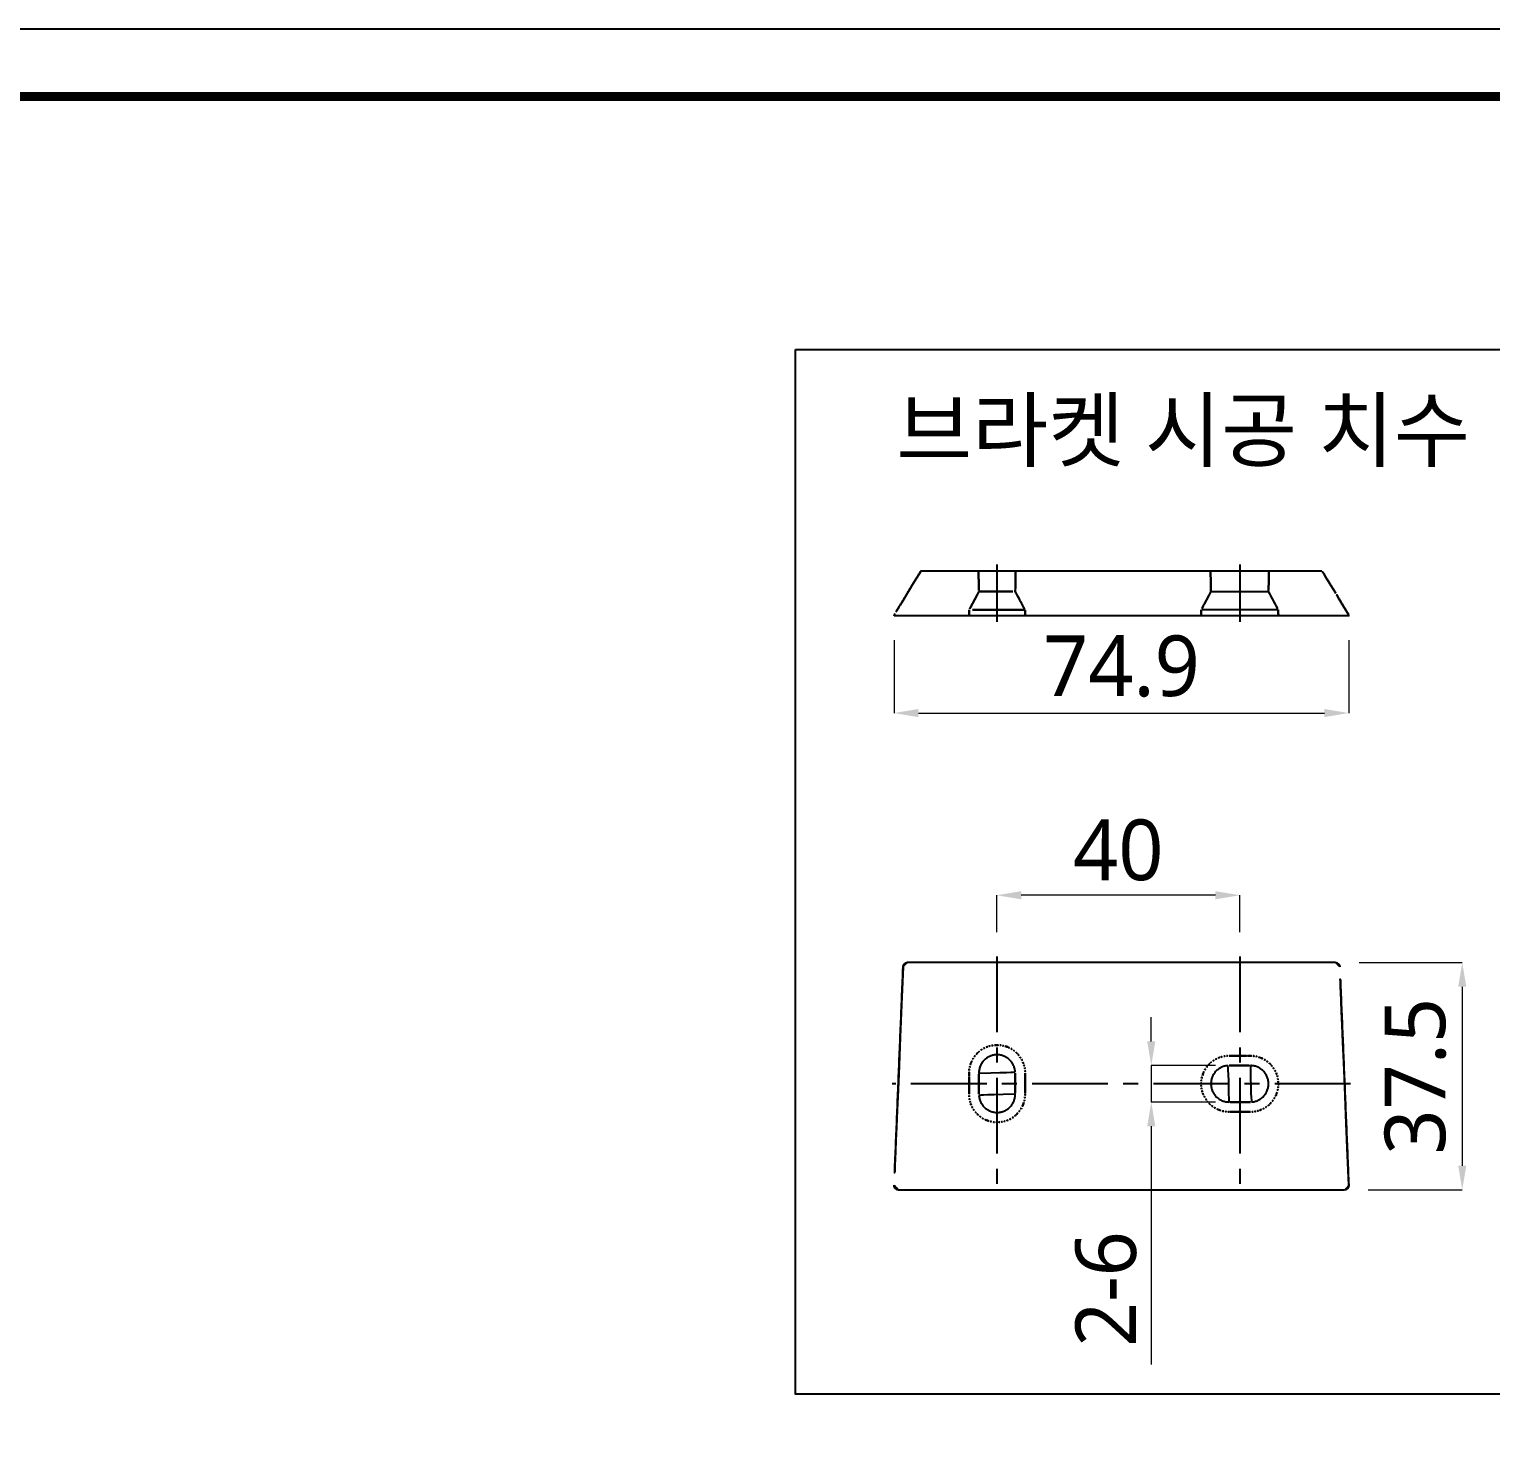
# Model space of a CAD drawing. Extents: x 16296675745 to 16296677481, y -37409619395 to -37409618123.
# Drawn here: x 16296676079.2 to 16296676320.2, y -37409618944 to -37409618710.2 of the extents above; entities that cross this region are included whole.
import ezdxf

# ---------------------------------------------------------------- set-up
doc = ezdxf.new("R2010")
doc.units = 0
doc.header["$LTSCALE"] = 10
doc.header["$MEASUREMENT"] = 0
doc.header["$PDMODE"] = 3
doc.header["$PDSIZE"] = -10
doc.linetypes.add('CENTER', pattern=[2, 1.25, -0.25, 0.25, -0.25])
doc.linetypes.add('HIDDEN2', pattern=[4.7625, 3.175, -1.5875])
doc.layers.get('0').update_dxf_attribs({"linetype": 'CONTINUOUS'})
doc.layers.get('DEFPOINTS').update_dxf_attribs({"linetype": 'CONTINUOUS'})
doc.layers.add('1', color=7, linetype='CONTINUOUS')
doc.layers.add('BODY', color=7, linetype='CONTINUOUS')
doc.styles.add('Daelim Dimension', font='')
doc.styles.get('Daelim Dimension').set_extended_font_data('NanumGothic')
doc.dimstyles.new('DEFAULT', dxfattribs={"dimscale": 2, "dimtxt": 2, "dimasz": 2, "dimexe": 0, "dimexo": 2, "dimgap": 1, "dimtad": 1, "dimdec": 1, "dimzin": 9, "dimdsep": 46, "dimtxsty": 'Daelim Dimension', "dimcen": 0.5, "dimclrd": 252, "dimclre": 252, "dimclrt": 3, "dimadec": 1, "dimazin": 0, "dimtfac": 1, "dimtdec": 1, "dimtix": 1, "dimtmove": 0, "dimatfit": 3, "dimfxl": 1, "dimtolj": 1, "dimtzin": 1, "dimlwd": 9, "dimlwe": 9, "dimarcsym": 0})

# ---------------------------------------------------------------- blocks, each defined once
blk = doc.blocks.new('*D28')
at = {"color": 5, "lineweight": 9, "ltscale": 0.5, "transparency": 16777216}
for p, q in [((16296676238.760771, -37409618858.984703), (16296676238.760771, -37409618852.907829)), ((16296676274.786449, -37409618852.907829), (16296676242.760771, -37409618852.907829)), ((16296676278.786449, -37409618858.984703), (16296676278.786449, -37409618852.907829))]:
    blk.add_line(p, q, dxfattribs=at)
at = {"color": 5, "ltscale": 0.5, "transparency": 16777216}
for points in [[(16296676242.760771, -37409618852.241173), (16296676242.760771, -37409618853.574493), (16296676238.760771, -37409618852.907829)], [(16296676274.786449, -37409618852.241173), (16296676274.786449, -37409618853.574493), (16296676278.786449, -37409618852.907829)]]:
    blk.add_solid(points, dxfattribs=at)
at = {"layer": 'DEFPOINTS', "color": 0, "ltscale": 0.5, "transparency": 16777216}
for p in [(16296676238.760771, -37409618852.907829), (16296676238.760771, -37409618862.984703), (16296676278.786449, -37409618862.984703)]:
    blk.add_point(p, dxfattribs=at)
at = {"color": 7, "ltscale": 0.5, "transparency": 16777216, "insert": (16296676258.773609, -37409618845.500107), "char_height": 10, "attachment_point": 5, "style": 'Daelim Dimension'}
blk.add_mtext('\\A1;40', dxfattribs=at)
blk = doc.blocks.new('*D29')
at = {"color": 5, "lineweight": 9, "ltscale": 0.5, "transparency": 16777216}
for p, q in [((16296676221.817801, -37409618810.871017), (16296676221.817801, -37409618822.879333)), ((16296676296.753519, -37409618810.867538), (16296676296.753519, -37409618822.879333)), ((16296676225.817801, -37409618822.879333), (16296676292.753519, -37409618822.879333))]:
    blk.add_line(p, q, dxfattribs=at)
at = {"color": 5, "ltscale": 0.5, "transparency": 16777216}
for points in [[(16296676225.817801, -37409618822.212669), (16296676225.817801, -37409618823.545998), (16296676221.817801, -37409618822.879333)], [(16296676292.753519, -37409618822.212669), (16296676292.753519, -37409618823.545998), (16296676296.753519, -37409618822.879333)]]:
    blk.add_solid(points, dxfattribs=at)
at = {"layer": 'DEFPOINTS', "color": 0, "ltscale": 0.5, "transparency": 16777216}
for p in [(16296676221.817801, -37409618806.871017), (16296676296.753519, -37409618806.867538), (16296676296.753519, -37409618822.879333)]:
    blk.add_point(p, dxfattribs=at)
at = {"color": 7, "ltscale": 0.5, "transparency": 16777216, "insert": (16296676259.28566, -37409618815.178329), "char_height": 10, "attachment_point": 5, "style": 'Daelim Dimension'}
blk.add_mtext('\\A1;74.9', dxfattribs=at)
blk = doc.blocks.new('*D30')
at = {"color": 5, "lineweight": 9, "ltscale": 0.5, "transparency": 16777216}
for p, q in [((16296676298.49781, -37409618863.9847), (16296676315.46453, -37409618863.9847)), ((16296676315.46453, -37409618867.9847), (16296676315.46453, -37409618897.4847)), ((16296676299.97463, -37409618901.4847), (16296676315.46453, -37409618901.4847))]:
    blk.add_line(p, q, dxfattribs=at)
at = {"color": 5, "ltscale": 0.5, "transparency": 16777216}
for points in [[(16296676314.79787, -37409618867.9847), (16296676316.1312, -37409618867.9847), (16296676315.46453, -37409618863.9847)], [(16296676314.79787, -37409618897.4847), (16296676316.1312, -37409618897.4847), (16296676315.46453, -37409618901.4847)]]:
    blk.add_solid(points, dxfattribs=at)
at = {"layer": 'DEFPOINTS', "color": 0, "ltscale": 0.5, "transparency": 16777216}
for p in [(16296676294.49781, -37409618863.9847), (16296676295.97463, -37409618901.4847), (16296676315.46453, -37409618901.4847)]:
    blk.add_point(p, dxfattribs=at)
at = {"color": 7, "ltscale": 0.5, "transparency": 16777216, "insert": (16296676307.76354, -37409618882.7347), "char_height": 10, "attachment_point": 5, "rotation": 90, "style": 'Daelim Dimension'}
blk.add_mtext('\\A1;37.5', dxfattribs=at)
blk = doc.blocks.new('*D31')
at = {"color": 5, "lineweight": 9, "ltscale": 0.5, "transparency": 16777216}
for p, q in [((16296676264.20171, -37409618876.98354), (16296676264.20171, -37409618872.98354)), ((16296676274.78645, -37409618880.98354), (16296676264.20171, -37409618880.98354)), ((16296676264.20171, -37409618880.98354), (16296676264.20171, -37409618886.98354)), ((16296676274.78645, -37409618886.98354), (16296676264.20171, -37409618886.98354)), ((16296676264.20171, -37409618890.98354), (16296676264.20171, -37409618930.23454))]:
    blk.add_line(p, q, dxfattribs=at)
at = {"color": 5, "ltscale": 0.5, "transparency": 16777216}
for points in [[(16296676263.53504, -37409618876.98354), (16296676264.86837, -37409618876.98354), (16296676264.20171, -37409618880.98354)], [(16296676263.53504, -37409618890.98354), (16296676264.86837, -37409618890.98354), (16296676264.20171, -37409618886.98354)]]:
    blk.add_solid(points, dxfattribs=at)
at = {"layer": 'DEFPOINTS', "color": 0, "ltscale": 0.5, "transparency": 16777216}
for p in [(16296676278.78645, -37409618880.98354), (16296676264.20171, -37409618886.98354), (16296676278.78645, -37409618886.98354)]:
    blk.add_point(p, dxfattribs=at)
at = {"color": 7, "ltscale": 0.5, "transparency": 16777216, "insert": (16296676256.75822, -37409618917.80535), "char_height": 10, "attachment_point": 5, "rotation": 90, "style": 'Daelim Dimension'}
blk.add_mtext('\\A1;2-6', dxfattribs=at)

msp = doc.modelspace()

# ---------------------------------------------------------------- linework, layer by layer
at = {"color": 1, "linetype": 'CENTER'}
for p, q in [((16296676238.760771, -37409618798.421013), (16296676238.760771, -37409618807.870232)), ((16296676278.786449, -37409618798.421013), (16296676278.786449, -37409618807.86837)), ((16296676238.760771, -37409618862.984703), (16296676238.760771, -37409618902.484703)), ((16296676278.786449, -37409618862.984703), (16296676278.786449, -37409618902.484703)), ((16296676297.069349, -37409618883.983543), (16296676221.503559, -37409618883.983543))]:
    msp.add_line(p, q, dxfattribs=at)
at = {"ltscale": 0.5}
msp.add_lwpolyline([(16296675826.83497, -37409619187.177101), (16296676477.83497, -37409619187.177101), (16296676477.83497, -37409618710.177101), (16296675826.83497, -37409618710.177101)], close=True, dxfattribs=at)
at = {"color": 5, "linetype": 'ByBlock', "lineweight": 200, "const_width": 1.5}
msp.add_lwpolyline([(16296675837.303169, -37409619166.75238), (16296676467.303169, -37409619166.75238), (16296676467.303169, -37409618721.25238), (16296675837.303169, -37409618721.25238)], close=True, dxfattribs=at)
at = {"layer": '1'}
msp.add_lwpolyline([(16296676205.56307, -37409618762.96463), (16296676360.586189, -37409618762.96463), (16296676360.586189, -37409618935.12352), (16296676205.56307, -37409618935.12352)], close=True, dxfattribs=at)
at = {"layer": 'BODY', "linetype": 'HIDDEN2'}
for points in [[(16296676274.085871, -37409618802.871017), (16296676274.03577, -37409618802.871017), (16296676283.476179, -37409618802.871017)], [(16296676285.058969, -37409618805.871017), (16296676285.135771, -37409618805.871017), (16296676272.513229, -37409618805.871017)]]:
    msp.add_lwpolyline(points, dxfattribs=at)
at = {"layer": 'BODY'}
for points, degree in [([(16296676226.25226, -37409618799.421013), (16296676224.08918, -37409618802.983032), (16296676221.92609, -37409618806.545052)], 2), ([(16296676226.25226, -37409618799.421013), (16296676259.28582, -37409618799.421013), (16296676292.319389, -37409618799.421013)], 2), ([(16296676294.602859, -37409618803.121017), (16296676293.461121, -37409618801.271011), (16296676292.319389, -37409618799.421013)], 2), ([(16296676296.64555, -37409618806.545052), (16296676295.64937, -37409618804.875221), (16296676294.653191, -37409618803.205391)], 2), ([(16296676296.753519, -37409618806.867538), (16296676259.28566, -37409618806.869278), (16296676221.817801, -37409618806.871017)], 2), ([(16296676223.9533, -37409618863.991913), (16296676223.993679, -37409618863.987099), (16296676224.03442, -37409618863.984703), (16296676224.07509, -37409618863.984703)], 3), ([(16296676294.49781, -37409618863.984703), (16296676259.286449, -37409618863.984703), (16296676224.07509, -37409618863.984703)], 2), ([(16296676294.49781, -37409618863.984703), (16296676294.538481, -37409618863.984703), (16296676294.57922, -37409618863.987099), (16296676294.6196, -37409618863.991913)], 3), ([(16296676223.29533, -37409618864.703018), (16296676222.556881, -37409618882.704079), (16296676221.81843, -37409618900.705139)], 2), ([(16296676296.754471, -37409618900.705139), (16296676296.01602, -37409618882.704079), (16296676295.277571, -37409618864.703018)], 2), ([(16296676235.70672, -37409618878.766411), (16296676235.833429, -37409618878.65329), (16296676235.96623, -37409618878.54744), (16296676236.103729, -37409618878.449417)], 3), ([(16296676236.103729, -37409618878.449417), (16296676236.24114, -37409618878.351479), (16296676236.383249, -37409618878.261337), (16296676236.528669, -37409618878.179573)], 3), ([(16296676236.528669, -37409618878.179573), (16296676236.67407, -37409618878.097816), (16296676236.822781, -37409618878.024437), (16296676236.973419, -37409618877.959961)], 3), ([(16296676237.42985, -37409618877.793053), (16296676237.58287, -37409618877.746147), (16296676237.736349, -37409618877.707848), (16296676237.88912, -37409618877.677612)], 3), ([(16296676237.88912, -37409618877.677612), (16296676238.04167, -37409618877.647423), (16296676238.19351, -37409618877.625282), (16296676238.34346, -37409618877.610687)], 3), ([(16296676238.78643, -37409618877.589073), (16296676238.931431, -37409618877.589073), (16296676239.07947, -37409618877.596107), (16296676239.229389, -37409618877.610687)], 3), ([(16296676239.229389, -37409618877.610687), (16296676239.379351, -37409618877.625282), (16296676239.531191, -37409618877.647423), (16296676239.683741, -37409618877.677612)], 3), ([(16296676239.683741, -37409618877.677612), (16296676239.8365, -37409618877.707848), (16296676239.989981, -37409618877.746147), (16296676240.143009, -37409618877.793053)], 3), ([(16296676240.59943, -37409618877.959953), (16296676240.750071, -37409618878.024406), (16296676240.898781, -37409618878.097801), (16296676241.04418, -37409618878.17955)], 3), ([(16296676241.04418, -37409618878.17955), (16296676241.1896, -37409618878.261307), (16296676241.331711, -37409618878.351448), (16296676241.46912, -37409618878.449387)], 3), ([(16296676241.46912, -37409618878.449387), (16296676241.606621, -37409618878.547409), (16296676241.73942, -37409618878.653236), (16296676241.866131, -37409618878.766373)], 3), ([(16296676234.25762, -37409618881.309219), (16296676234.287849, -37409618881.156464), (16296676234.326139, -37409618881.00296), (16296676234.373011, -37409618880.849937)], 3), ([(16296676234.53989, -37409618880.393494), (16296676234.604361, -37409618880.242859), (16296676234.67775, -37409618880.094147), (16296676234.75951, -37409618879.948753)], 3), ([(16296676234.75951, -37409618879.948753), (16296676234.84127, -37409618879.803322), (16296676234.9314, -37409618879.661217), (16296676235.02936, -37409618879.523804)], 3), ([(16296676235.02936, -37409618879.523804), (16296676235.127371, -37409618879.386299), (16296676235.233219, -37409618879.253502), (16296676235.34634, -37409618879.126801)], 3), ([(16296676242.226509, -37409618879.12674), (16296676242.33964, -37409618879.253441), (16296676242.44548, -37409618879.386238), (16296676242.543501, -37409618879.523743)], 3), ([(16296676242.543501, -37409618879.523743), (16296676242.641451, -37409618879.66114), (16296676242.73159, -37409618879.803253), (16296676242.81336, -37409618879.948669)], 3), ([(16296676242.81336, -37409618879.948669), (16296676242.895109, -37409618880.094063), (16296676242.9685, -37409618880.242767), (16296676243.03298, -37409618880.39341)], 3), ([(16296676243.199869, -37409618880.849838), (16296676243.246731, -37409618881.002853), (16296676243.28503, -37409618881.156357), (16296676243.315269, -37409618881.309113)], 3), ([(16296676273.279289, -37409618881.300903), (16296676273.3773, -37409618881.163391), (16296676273.483141, -37409618881.030586), (16296676273.59626, -37409618880.903877)], 3), ([(16296676273.956631, -37409618880.543488), (16296676274.08334, -37409618880.430367), (16296676274.216129, -37409618880.324516), (16296676274.35363, -37409618880.226486)], 3), ([(16296676274.35363, -37409618880.226486), (16296676274.491039, -37409618880.12854), (16296676274.63315, -37409618880.038406), (16296676274.77857, -37409618879.956627)], 3), ([(16296676274.77857, -37409618879.956627), (16296676274.923969, -37409618879.874878), (16296676275.07268, -37409618879.801491), (16296676275.22331, -37409618879.737007)], 3), ([(16296676275.67975, -37409618879.570122), (16296676275.832769, -37409618879.523247), (16296676275.986271, -37409618879.484947), (16296676276.13903, -37409618879.45472)], 3), ([(16296676276.13903, -37409618879.45472), (16296676276.29163, -37409618879.424507), (16296676276.44348, -37409618879.402367), (16296676276.593361, -37409618879.387756)], 3), ([(16296676276.59338, -37409618879.387756), (16296676276.743389, -37409618879.373154), (16296676276.89142, -37409618879.366089), (16296676277.036249, -37409618879.366081)], 3), ([(16296676277.036249, -37409618879.366081), (16296676278.564171, -37409618879.366081), (16296676280.092091, -37409618879.366081)], 2), ([(16296676277.03635, -37409618880.983543), (16296676278.786449, -37409618880.983543), (16296676280.536551, -37409618880.983543)], 2), ([(16296676280.092091, -37409618879.366081), (16296676280.31432, -37409618879.366081), (16296676280.536551, -37409618879.366081)], 2), ([(16296676280.536551, -37409618879.366081), (16296676280.681419, -37409618879.366089), (16296676280.829491, -37409618879.373154), (16296676280.97954, -37409618879.387772)], 3), ([(16296676280.97954, -37409618879.387772), (16296676281.129419, -37409618879.402382), (16296676281.281269, -37409618879.42453), (16296676281.43387, -37409618879.454727)], 3), ([(16296676281.43387, -37409618879.454727), (16296676281.58662, -37409618879.48497), (16296676281.74012, -37409618879.523277), (16296676281.893141, -37409618879.570137)], 3), ([(16296676282.349569, -37409618879.737053), (16296676282.50021, -37409618879.801521), (16296676282.648911, -37409618879.874924), (16296676282.79431, -37409618879.956673)], 3), ([(16296676282.79431, -37409618879.956673), (16296676282.93973, -37409618880.038437), (16296676283.081829, -37409618880.128578), (16296676283.21924, -37409618880.22654)], 3), ([(16296676283.21924, -37409618880.22654), (16296676283.356741, -37409618880.324547), (16296676283.489531, -37409618880.430397), (16296676283.61623, -37409618880.543533)], 3), ([(16296676283.976601, -37409618880.903923), (16296676284.08971, -37409618881.030632), (16296676284.195551, -37409618881.163429), (16296676284.29356, -37409618881.300926)], 3), ([(16296676234.168989, -37409618882.650963), (16296676234.168989, -37409618882.428741), (16296676234.168989, -37409618882.206528)], 2), ([(16296676234.168989, -37409618885.706497), (16296676234.168989, -37409618884.178726), (16296676234.168989, -37409618882.650963)], 2), ([(16296676234.168989, -37409618882.206528), (16296676234.168989, -37409618882.061668), (16296676234.17605, -37409618881.913597), (16296676234.19067, -37409618881.763557)], 3), ([(16296676234.19067, -37409618881.763557), (16296676234.205271, -37409618881.61367), (16296676234.227421, -37409618881.461807), (16296676234.25762, -37409618881.309219)], 3), ([(16296676235.786449, -37409618885.706512), (16296676235.786449, -37409618883.95652), (16296676235.786449, -37409618882.206528)], 2), ([(16296676241.786449, -37409618882.206429), (16296676241.786449, -37409618883.95652), (16296676241.786449, -37409618885.706619)], 2), ([(16296676243.315269, -37409618881.309113), (16296676243.34547, -37409618881.461708), (16296676243.36762, -37409618881.613564), (16296676243.382219, -37409618881.763443)], 3), ([(16296676243.382219, -37409618881.763443), (16296676243.396839, -37409618881.913483), (16296676243.4039, -37409618882.061539), (16296676243.40391, -37409618882.206398)], 3), ([(16296676243.40391, -37409618882.206398), (16296676243.40391, -37409618883.95652), (16296676243.40391, -37409618885.706642)], 2), ([(16296676272.440611, -37409618883.540657), (16296676272.4552, -37409618883.390694), (16296676272.477329, -37409618883.238861), (16296676272.507521, -37409618883.086304)], 3), ([(16296676272.507521, -37409618883.086304), (16296676272.53775, -37409618882.93354), (16296676272.576059, -37409618882.78006), (16296676272.62295, -37409618882.627029)], 3), ([(16296676272.789841, -37409618882.170601), (16296676272.854309, -37409618882.019958), (16296676272.9277, -37409618881.871246), (16296676273.009451, -37409618881.725853)], 3), ([(16296676273.009451, -37409618881.725853), (16296676273.09119, -37409618881.580452), (16296676273.181299, -37409618881.43837), (16296676273.279221, -37409618881.30098)], 3), ([(16296676284.29356, -37409618881.300926), (16296676284.39151, -37409618881.438339), (16296676284.48164, -37409618881.580452), (16296676284.5634, -37409618881.725883)], 3), ([(16296676284.5634, -37409618881.725883), (16296676284.645149, -37409618881.871277), (16296676284.718531, -37409618882.019981), (16296676284.783001, -37409618882.170624)], 3), ([(16296676284.94989, -37409618882.627037), (16296676284.99678, -37409618882.780067), (16296676285.035089, -37409618882.933548), (16296676285.065319, -37409618883.086311)], 3), ([(16296676285.065319, -37409618883.086311), (16296676285.09551, -37409618883.238861), (16296676285.117649, -37409618883.390694), (16296676285.132231, -37409618883.540649)], 3), ([(16296676234.19067, -37409618886.149483), (16296676234.17605, -37409618885.999428), (16296676234.168989, -37409618885.851357), (16296676234.168989, -37409618885.706497)], 3), ([(16296676243.40391, -37409618885.706642), (16296676243.4039, -37409618885.851501), (16296676243.396839, -37409618885.999573), (16296676243.382219, -37409618886.149597)], 3), ([(16296676272.418989, -37409618883.98362), (16296676272.418989, -37409618883.838623), (16296676272.426029, -37409618883.690567), (16296676272.440611, -37409618883.540657)], 3), ([(16296676272.44063, -37409618884.426582), (16296676272.426041, -37409618884.276657), (16296676272.419001, -37409618884.128616), (16296676272.418989, -37409618883.98362)], 3), ([(16296676272.507561, -37409618884.880928), (16296676272.477369, -37409618884.728378), (16296676272.455219, -37409618884.576538), (16296676272.44063, -37409618884.426582)], 3), ([(16296676272.623011, -37409618885.340187), (16296676272.576111, -37409618885.187157), (16296676272.5378, -37409618885.033691), (16296676272.507561, -37409618884.880928)], 3), ([(16296676273.009541, -37409618886.241364), (16296676272.92779, -37409618886.095963), (16296676272.854401, -37409618885.94725), (16296676272.789921, -37409618885.796623)], 3), ([(16296676284.782961, -37409618885.7966), (16296676284.718479, -37409618885.947227), (16296676284.64509, -37409618886.09594), (16296676284.563339, -37409618886.241333)], 3), ([(16296676285.0653, -37409618884.880913), (16296676285.035061, -37409618885.033669), (16296676284.99675, -37409618885.187149), (16296676284.94986, -37409618885.340172)], 3), ([(16296676285.132219, -37409618884.426567), (16296676285.11763, -37409618884.576523), (16296676285.09549, -37409618884.728363), (16296676285.0653, -37409618884.880913)], 3), ([(16296676285.132231, -37409618883.540649), (16296676285.14682, -37409618883.690567), (16296676285.15386, -37409618883.838608), (16296676285.15386, -37409618883.983612)], 3), ([(16296676285.15386, -37409618883.983612), (16296676285.153851, -37409618884.128601), (16296676285.146811, -37409618884.276627), (16296676285.132231, -37409618884.426552)], 3), ([(16296676234.25762, -37409618886.603813), (16296676234.227421, -37409618886.45121), (16296676234.205271, -37409618886.299347), (16296676234.19067, -37409618886.149483)], 3), ([(16296676234.373011, -37409618887.063087), (16296676234.326139, -37409618886.910072), (16296676234.287849, -37409618886.756569), (16296676234.25762, -37409618886.603813)], 3), ([(16296676234.75951, -37409618887.964279), (16296676234.67775, -37409618887.818893), (16296676234.604361, -37409618887.670174), (16296676234.53989, -37409618887.519539)], 3), ([(16296676235.02936, -37409618888.389229), (16296676234.9314, -37409618888.251823), (16296676234.84127, -37409618888.109703), (16296676234.75951, -37409618887.964279)], 3), ([(16296676242.813351, -37409618887.964378), (16296676242.73159, -37409618888.109787), (16296676242.641451, -37409618888.2519), (16296676242.543501, -37409618888.389313)], 3), ([(16296676243.03298, -37409618887.519638), (16296676242.9685, -37409618887.670273), (16296676242.895109, -37409618887.818977), (16296676242.813351, -37409618887.964378)], 3), ([(16296676243.31526, -37409618886.603943), (16296676243.28503, -37409618886.756691), (16296676243.246731, -37409618886.910187), (16296676243.19986, -37409618887.063202)], 3), ([(16296676243.382219, -37409618886.149597), (16296676243.36762, -37409618886.299477), (16296676243.345461, -37409618886.45134), (16296676243.31526, -37409618886.603943)], 3), ([(16296676273.27939, -37409618886.666298), (16296676273.18144, -37409618886.528877), (16296676273.091311, -37409618886.38678), (16296676273.009541, -37409618886.241364)], 3), ([(16296676273.59638, -37409618887.063293), (16296676273.48325, -37409618886.936592), (16296676273.377411, -37409618886.803787), (16296676273.27939, -37409618886.666298)], 3), ([(16296676274.353769, -37409618887.740646), (16296676274.216261, -37409618887.642639), (16296676274.083469, -37409618887.536797), (16296676273.95676, -37409618887.423683)], 3), ([(16296676274.778709, -37409618888.010498), (16296676274.633289, -37409618887.928726), (16296676274.49118, -37409618887.8386), (16296676274.353769, -37409618887.740646)], 3), ([(16296676275.22345, -37409618888.23011), (16296676275.072821, -37409618888.165627), (16296676274.92411, -37409618888.092247), (16296676274.778709, -37409618888.010498)], 3), ([(16296676280.536449, -37409618886.983543), (16296676278.786449, -37409618886.983543), (16296676277.036449, -37409618886.983543)], 2), ([(16296676282.794201, -37409618888.010483), (16296676282.6488, -37409618888.092232), (16296676282.50009, -37409618888.165627), (16296676282.349461, -37409618888.230087)], 3), ([(16296676283.219139, -37409618887.740631), (16296676283.08173, -37409618887.838577), (16296676282.939619, -37409618887.928719), (16296676282.794201, -37409618888.010483)], 3), ([(16296676283.616131, -37409618887.423653), (16296676283.489429, -37409618887.536774), (16296676283.35664, -37409618887.642616), (16296676283.219139, -37409618887.740631)], 3), ([(16296676284.293501, -37409618886.666283), (16296676284.19548, -37409618886.803772), (16296676284.08964, -37409618886.936569), (16296676283.976521, -37409618887.063271)], 3), ([(16296676284.563339, -37409618886.241333), (16296676284.481741, -37409618886.386467), (16296676284.391809, -37409618886.528297), (16296676284.294081, -37409618886.665451)], 3), ([(16296676235.34634, -37409618888.786232), (16296676235.23321, -37409618888.659531), (16296676235.127371, -37409618888.526733), (16296676235.02936, -37409618888.389229)], 3), ([(16296676236.10372, -37409618889.463608), (16296676235.966221, -37409618889.365593), (16296676235.833429, -37409618889.259743), (16296676235.70672, -37409618889.146622)], 3), ([(16296676236.528669, -37409618889.733459), (16296676236.38324, -37409618889.651688), (16296676236.241131, -37409618889.561546), (16296676236.10372, -37409618889.463608)], 3), ([(16296676236.97341, -37409618889.953072), (16296676236.822769, -37409618889.888603), (16296676236.674061, -37409618889.815208), (16296676236.528669, -37409618889.733459)], 3), ([(16296676237.889111, -37409618890.23542), (16296676237.736349, -37409618890.205193), (16296676237.58287, -37409618890.166878), (16296676237.42984, -37409618890.119987)], 3), ([(16296676238.343451, -37409618890.302353), (16296676238.193501, -37409618890.287758), (16296676238.04166, -37409618890.265617), (16296676237.889111, -37409618890.23542)], 3), ([(16296676239.22938, -37409618890.302353), (16296676239.07946, -37409618890.316933), (16296676238.931419, -37409618890.323967), (16296676238.786421, -37409618890.323967)], 3), ([(16296676239.683729, -37409618890.235443), (16296676239.531179, -37409618890.265617), (16296676239.379339, -37409618890.287758), (16296676239.22938, -37409618890.302353)], 3), ([(16296676240.143, -37409618890.120003), (16296676239.989969, -37409618890.166893), (16296676239.836491, -37409618890.2052), (16296676239.683729, -37409618890.235443)], 3), ([(16296676241.04417, -37409618889.733498), (16296676240.898769, -37409618889.815247), (16296676240.750059, -37409618889.888634), (16296676240.59943, -37409618889.953102)], 3), ([(16296676241.46912, -37409618889.463654), (16296676241.331699, -37409618889.5616), (16296676241.18959, -37409618889.651733), (16296676241.04417, -37409618889.733498)], 3), ([(16296676241.866119, -37409618889.146683), (16296676241.73942, -37409618889.259804), (16296676241.606621, -37409618889.365639), (16296676241.46912, -37409618889.463654)], 3), ([(16296676242.543501, -37409618888.389313), (16296676242.44548, -37409618888.52681), (16296676242.33964, -37409618888.659607), (16296676242.226509, -37409618888.786308)], 3), ([(16296676276.13917, -37409618888.512367), (16296676275.98641, -37409618888.482147), (16296676275.832911, -37409618888.443863), (16296676275.679899, -37409618888.396988)], 3), ([(16296676276.5935, -37409618888.579323), (16296676276.46228, -37409618888.566544), (16296676276.32955, -37409618888.547974), (16296676276.196131, -37409618888.523277)], 3), ([(16296676277.036449, -37409618888.60099), (16296676276.89167, -37409618888.60099), (16296676276.743679, -37409618888.593941), (16296676276.593731, -37409618888.579338)], 3), ([(16296676280.536449, -37409618888.60099), (16296676278.786449, -37409618888.60099), (16296676277.036449, -37409618888.60099)], 2), ([(16296676280.97941, -37409618888.579323), (16296676280.82937, -37409618888.593933), (16296676280.681311, -37409618888.60099), (16296676280.536449, -37409618888.60099)], 3), ([(16296676281.43375, -37409618888.512367), (16296676281.281151, -37409618888.542557), (16296676281.12929, -37409618888.564713), (16296676280.97941, -37409618888.579323)], 3), ([(16296676281.893021, -37409618888.396973), (16296676281.74, -37409618888.44384), (16296676281.5865, -37409618888.48214), (16296676281.43375, -37409618888.512367)], 3), ([(16296676222.47661, -37409618901.477501), (16296676222.516951, -37409618901.4823), (16296676222.55764, -37409618901.484703), (16296676222.59827, -37409618901.484703)], 3), ([(16296676222.59827, -37409618901.484703), (16296676259.286449, -37409618901.484703), (16296676295.97463, -37409618901.484703)], 2), ([(16296676295.97463, -37409618901.484703), (16296676296.015261, -37409618901.484703), (16296676296.05595, -37409618901.4823), (16296676296.096291, -37409618901.477501)], 3)]:
    msp.add_open_spline(points, degree=degree, dxfattribs=at)
at = {"layer": 'BODY', "linetype": 'HIDDEN2'}
for points in [[(16296676235.72563, -37409618799.422394), (16296676235.75572, -37409618801.146713), (16296676235.78582, -37409618802.871017)], [(16296676241.78582, -37409618802.871017), (16296676241.81592, -37409618801.146721), (16296676241.84602, -37409618799.422417)], [(16296676274.03577, -37409618802.871017), (16296676274.005671, -37409618801.146713), (16296676273.97558, -37409618799.422409)], [(16296676283.59597, -37409618799.422409), (16296676283.56587, -37409618801.146713), (16296676283.53577, -37409618802.871017)], [(16296676235.78582, -37409618802.871017), (16296676234.985821, -37409618804.371017), (16296676234.18582, -37409618805.871017)], [(16296676235.78582, -37409618802.871017), (16296676238.760771, -37409618802.871017), (16296676241.73572, -37409618802.871017)], [(16296676241.78582, -37409618802.871017), (16296676242.585819, -37409618804.371017), (16296676243.38582, -37409618805.871017)], [(16296676274.03577, -37409618802.871017), (16296676273.24437, -37409618804.354942), (16296676272.452959, -37409618805.838867)], [(16296676283.53577, -37409618802.871017), (16296676284.327271, -37409618804.355072), (16296676285.118759, -37409618805.839127)], [(16296676234.18582, -37409618805.871017), (16296676234.177111, -37409618806.370239), (16296676234.16839, -37409618806.869469)], [(16296676243.38582, -37409618805.871017), (16296676238.78582, -37409618805.871017), (16296676234.18582, -37409618805.871017)], [(16296676243.38582, -37409618805.871017), (16296676243.39455, -37409618806.371017), (16296676243.40328, -37409618806.871017)], [(16296676272.43582, -37409618805.871017), (16296676272.427111, -37409618806.370239), (16296676272.41839, -37409618806.869469)], [(16296676285.135771, -37409618805.871017), (16296676285.144489, -37409618806.370239), (16296676285.1532, -37409618806.869469)]]:
    msp.add_open_spline(points, degree=2, dxfattribs=at)
at = {"layer": 'BODY'}
for points, weights in [([(16296676221.817801, -37409618806.871017), (16296676221.833639, -37409618806.69529), (16296676221.92609, -37409618806.545052)], [1, 0.973425487724, 1]), ([(16296676296.64555, -37409618806.545052), (16296676296.73704, -37409618806.693718), (16296676296.753519, -37409618806.867538)], [1, 0.973695795649, 0.999464883166]), ([(16296676223.9533, -37409618863.991913), (16296676223.321421, -37409618864.0672), (16296676223.29533, -37409618864.703018)], [1, 0.761219466864, 1]), ([(16296676295.277571, -37409618864.703018), (16296676295.25149, -37409618864.0672), (16296676294.6196, -37409618863.991913)], [1, 0.761219366477, 1]), ([(16296676221.81843, -37409618900.705139), (16296676221.790091, -37409618901.395897), (16296676222.47661, -37409618901.477501)], [1, 0.733905020886, 1]), ([(16296676296.096291, -37409618901.477501), (16296676296.78281, -37409618901.395897), (16296676296.754471, -37409618900.705139)], [1, 0.733904910785, 1])]:
    msp.add_rational_spline(points, weights, degree=2, dxfattribs=at)
for points, knots in [([(16296676236.973539, -37409618877.959908), (16296676237.01115, -37409618877.94381), (16296676237.048889, -37409618877.928268), (16296676237.20051, -37409618877.868233), (16296676237.31505, -37409618877.828232), (16296676237.42985, -37409618877.793053)], [0.00026446219, 0.00026446219, 0.00026446219, 0.00026446219, 0.24971894045, 0.24971894045, 1, 1, 1, 1]), ([(16296676238.34346, -37409618877.610687), (16296676238.493361, -37409618877.596107), (16296676238.641371, -37409618877.589073), (16296676238.786381, -37409618877.589073), (16296676238.7864, -37409618877.589073), (16296676238.78643, -37409618877.589073)], [0, 0, 0, 0, 0.9998214206, 0.9998214206, 1, 1, 1, 1]), ([(16296676240.143009, -37409618877.793053), (16296676240.257759, -37409618877.828209), (16296676240.372271, -37409618877.868202), (16296676240.52393, -37409618877.928238), (16296676240.561741, -37409618877.94381), (16296676240.59943, -37409618877.959953)], [0, 0, 0, 0, 0.750047981, 0.750047981, 1, 1, 1, 1]), ([(16296676234.373011, -37409618880.849937), (16296676234.408171, -37409618880.735138), (16296676234.44816, -37409618880.620613), (16296676234.50819, -37409618880.468979), (16296676234.52376, -37409618880.431183), (16296676234.53989, -37409618880.393494)], [0, 0, 0, 0, 0.7500542629, 0.7500542629, 1, 1, 1, 1]), ([(16296676235.34634, -37409618879.126801), (16296676235.402889, -37409618879.063454), (16296676235.46126, -37409618879.00164), (16296676235.58152, -37409618878.881371), (16296676235.64336, -37409618878.822983), (16296676235.70672, -37409618878.766411)], [0, 0, 0, 0, 0.4999164923, 0.4999164923, 1, 1, 1, 1]), ([(16296676241.866131, -37409618878.766373), (16296676241.92947, -37409618878.822922), (16296676241.991289, -37409618878.881287), (16296676242.111561, -37409618879.001549), (16296676242.16995, -37409618879.063393), (16296676242.226509, -37409618879.12674)], [0, 0, 0, 0, 0.4999424247, 0.4999424247, 1, 1, 1, 1]), ([(16296676243.03303, -37409618880.393517), (16296676243.049141, -37409618880.431152), (16296676243.06469, -37409618880.468903), (16296676243.124701, -37409618880.620499), (16296676243.1647, -37409618880.735031), (16296676243.199869, -37409618880.849838)], [0.00026494371, 0.00026494371, 0.00026494371, 0.00026494371, 0.2498659141, 0.2498659141, 1, 1, 1, 1]), ([(16296676273.59626, -37409618880.903877), (16296676273.652809, -37409618880.840538), (16296676273.711189, -37409618880.778709), (16296676273.83145, -37409618880.658447), (16296676273.89328, -37409618880.60006), (16296676273.956631, -37409618880.543488)], [0, 0, 0, 0, 0.4999580099, 0.4999580099, 1, 1, 1, 1]), ([(16296676275.22331, -37409618879.737007), (16296676275.260969, -37409618879.720886), (16296676275.29875, -37409618879.70533), (16296676275.45038, -37409618879.645287), (16296676275.56493, -37409618879.605293), (16296676275.67975, -37409618879.570122)], [0, 0, 0, 0, 0.2497976192, 0.2497976192, 1, 1, 1, 1]), ([(16296676281.893141, -37409618879.570137), (16296676282.007931, -37409618879.605309), (16296676282.12245, -37409618879.645302), (16296676282.27408, -37409618879.705338), (16296676282.31189, -37409618879.720909), (16296676282.349569, -37409618879.737053)], [0, 0, 0, 0, 0.7500217914, 0.7500217914, 1, 1, 1, 1]), ([(16296676283.61623, -37409618880.543533), (16296676283.679569, -37409618880.600082), (16296676283.741381, -37409618880.658447), (16296676283.861641, -37409618880.778717), (16296676283.920031, -37409618880.840561), (16296676283.976601, -37409618880.903923)], [0, 0, 0, 0, 0.499926371, 0.499926371, 1, 1, 1, 1]), ([(16296676272.62295, -37409618882.627029), (16296676272.658119, -37409618882.51226), (16296676272.698111, -37409618882.397743), (16296676272.75815, -37409618882.246071), (16296676272.77372, -37409618882.208267), (16296676272.789841, -37409618882.170601)], [0, 0, 0, 0, 0.7501446621, 0.7501446621, 1, 1, 1, 1]), ([(16296676284.783001, -37409618882.170624), (16296676284.79912, -37409618882.208282), (16296676284.81468, -37409618882.246071), (16296676284.87472, -37409618882.397743), (16296676284.914721, -37409618882.51226), (16296676284.94989, -37409618882.627037)], [0, 0, 0, 0, 0.2498029802, 0.2498029802, 1, 1, 1, 1]), ([(16296676272.789921, -37409618885.796623), (16296676272.77379, -37409618885.758949), (16296676272.75823, -37409618885.721153), (16296676272.698179, -37409618885.569489), (16296676272.65818, -37409618885.454971), (16296676272.623011, -37409618885.340187)], [0, 0, 0, 0, 0.2498453469, 0.2498453469, 1, 1, 1, 1]), ([(16296676284.94986, -37409618885.340172), (16296676284.91469, -37409618885.454948), (16296676284.874689, -37409618885.569473), (16296676284.81465, -37409618885.721138), (16296676284.79908, -37409618885.758926), (16296676284.782961, -37409618885.7966)], [0, 0, 0, 0, 0.7501781484, 0.7501781484, 1, 1, 1, 1]), ([(16296676234.53989, -37409618887.519539), (16296676234.52376, -37409618887.481857), (16296676234.50819, -37409618887.444054), (16296676234.44816, -37409618887.292419), (16296676234.408171, -37409618887.177887), (16296676234.373011, -37409618887.063087)], [0, 0, 0, 0, 0.2499445987, 0.2499445987, 1, 1, 1, 1]), ([(16296676243.19986, -37409618887.063202), (16296676243.1647, -37409618887.178017), (16296676243.124701, -37409618887.292549), (16296676243.064671, -37409618887.444183), (16296676243.049101, -37409618887.481972), (16296676243.03298, -37409618887.519638)], [0, 0, 0, 0, 0.7501272694, 0.7501272694, 1, 1, 1, 1]), ([(16296676273.95676, -37409618887.423683), (16296676273.89341, -37409618887.367111), (16296676273.831579, -37409618887.308739), (16296676273.711321, -37409618887.188477), (16296676273.652941, -37409618887.126648), (16296676273.59638, -37409618887.063293)], [0, 0, 0, 0, 0.4999936046, 0.4999936046, 1, 1, 1, 1]), ([(16296676283.97625, -37409618887.063568), (16296676283.919769, -37409618887.126823), (16296676283.861469, -37409618887.188553), (16296676283.74131, -37409618887.308723), (16296676283.67948, -37409618887.367104), (16296676283.616131, -37409618887.423653)], [0.00077969393, 0.00077969393, 0.00077969393, 0.00077969393, 0.50003603822, 0.50003603822, 1, 1, 1, 1]), ([(16296676235.70668, -37409618889.146584), (16296676235.64333, -37409618889.090027), (16296676235.581511, -37409618889.031647), (16296676235.461269, -37409618888.911407), (16296676235.40291, -37409618888.849602), (16296676235.346371, -37409618888.786278)], [0.00011101622, 0.00011101622, 0.00011101622, 0.00011101622, 0.50007468647, 0.50007468647, 0.99988884125, 0.99988884125, 0.99988884125, 0.99988884125]), ([(16296676237.42984, -37409618890.119987), (16296676237.31505, -37409618890.084808), (16296676237.20051, -37409618890.0448), (16296676237.04884, -37409618889.984756), (16296676237.01107, -37409618889.969193), (16296676236.97341, -37409618889.953072)], [0, 0, 0, 0, 0.7502640569, 0.7502640569, 1, 1, 1, 1]), ([(16296676238.786421, -37409618890.323967), (16296676238.7864, -37409618890.323967), (16296676238.786369, -37409618890.323967), (16296676238.641371, -37409618890.323967), (16296676238.493349, -37409618890.316933), (16296676238.343451, -37409618890.302353)], [0, 0, 0, 0, 0.000158993, 0.000158993, 1, 1, 1, 1]), ([(16296676240.59943, -37409618889.953102), (16296676240.561741, -37409618889.969231), (16296676240.52393, -37409618889.984802), (16296676240.372259, -37409618890.044853), (16296676240.257759, -37409618890.084839), (16296676240.143, -37409618890.120003)], [0, 0, 0, 0, 0.2499394404, 0.2499394404, 1, 1, 1, 1]), ([(16296676242.226509, -37409618888.786308), (16296676242.169941, -37409618888.849663), (16296676242.111561, -37409618888.911491), (16296676241.991289, -37409618889.031754), (16296676241.92947, -37409618889.090134), (16296676241.866119, -37409618889.146683)], [0, 0, 0, 0, 0.5000497737, 0.5000497737, 1, 1, 1, 1]), ([(16296676275.679569, -37409618888.396881), (16296676275.564871, -37409618888.361748), (16296676275.450451, -37409618888.321793), (16296676275.29896, -37409618888.261818), (16296676275.261209, -37409618888.246269), (16296676275.22357, -37409618888.230164)], [0.00071613335, 0.00071613335, 0.00071613335, 0.00071613335, 0.75010426099, 0.75010426099, 0.99973516763, 0.99973516763, 0.99973516763, 0.99973516763]), ([(16296676282.349461, -37409618888.230087), (16296676282.311781, -37409618888.246223), (16296676282.273979, -37409618888.261803), (16296676282.122351, -37409618888.321823), (16296676282.00782, -37409618888.361809), (16296676281.893021, -37409618888.396973)], [0, 0, 0, 0, 0.2499247911, 0.2499247911, 1, 1, 1, 1])]:
    msp.add_open_spline(points, degree=3, knots=knots, dxfattribs=at)
for points, weights, knots in [([(16296676235.786449, -37409618882.206528), (16296676235.786461, -37409618879.206573), (16296676238.786409, -37409618879.206528), (16296676241.78636, -37409618879.206482), (16296676241.786449, -37409618882.206429)], [1, 0.707112704393, 1, 0.707112704393, 1], [0, 0, 0, 4.7123457545, 4.7123457545, 9.4246778511, 9.4246778511, 9.4246778511]), ([(16296676277.036449, -37409618886.983543), (16296676274.03647, -37409618886.983566), (16296676274.0364, -37409618883.983589), (16296676274.036381, -37409618880.983612), (16296676277.03635, -37409618880.983543)], [1, 0.707111327713, 1, 0.707112994133, 1], [0, 0, 0, 4.7123800188, 4.7123800188, 9.4247583696, 9.4247583696, 9.4247583696]), ([(16296676280.536551, -37409618880.983543), (16296676283.536449, -37409618880.983688), (16296676283.5364, -37409618883.983589), (16296676283.53635, -37409618886.983482), (16296676280.536449, -37409618886.983543)], [1, 0.707118566397, 1, 0.707118566397, 1], [0, 0, 0, 4.712288982, 4.712288982, 9.424577964, 9.424577964, 9.424577964]), ([(16296676241.786449, -37409618885.706619), (16296676241.78636, -37409618888.706573), (16296676238.7864, -37409618888.70652), (16296676235.786449, -37409618888.706467), (16296676235.786449, -37409618885.706512)], [1, 0.707112087954, 1, 0.707112087954, 1], [0, 0, 0, 4.7123439521, 4.7123439521, 9.4246879042, 9.4246879042, 9.4246879042])]:
    msp.add_rational_spline(points, weights, degree=2, knots=knots, dxfattribs=at)

# ---------------------------------------------------------------- texts
at = {"ltscale": 0.5, "insert": (16296676222.14049, -37409618771.235619), "char_height": 10, "attachment_point": 1, "style": 'Daelim Dimension'}
msp.add_mtext('브라켓 시공 치수', dxfattribs=at)

# ---------------------------------------------------------------- dimensions: what is measured, and where the dimension line sits
at = {"ltscale": 0.5}
for base, p1, p2, picture, middle in [((16296676296.753519, -37409618822.879333), (16296676221.817801, -37409618806.871017), (16296676296.753519, -37409618806.867538), '*D29', (16296676259.28566, -37409618815.178329)), ((16296676238.760771, -37409618852.907829), (16296676278.786449, -37409618862.984703), (16296676238.760771, -37409618862.984703), '*D28', (16296676258.773609, -37409618845.500107))]:
    dim = msp.add_linear_dim(base=base, p1=p1, p2=p2, dimstyle='DEFAULT', override={"dimtxt": 5, "dimclrd": 5, "dimclre": 5, "dimclrt": 7}, dxfattribs=at)
    dim.commit()
    dim.dimension.update_dxf_attribs({"geometry": picture, "text_midpoint": middle})
dim = msp.add_linear_dim(base=(16296676315.464531, -37409618901.484703), p1=(16296676294.49781, -37409618863.984703), p2=(16296676295.97463, -37409618901.484703), angle=90, dimstyle='DEFAULT', override={"dimtxt": 5, "dimclrd": 5, "dimclre": 5, "dimclrt": 7}, dxfattribs=at)
dim.commit()
dim.dimension.update_dxf_attribs({"geometry": '*D30', "text_midpoint": (16296676307.76354, -37409618882.734703)})
dim = msp.add_linear_dim(base=(16296676264.20171, -37409618886.983543), p1=(16296676278.786449, -37409618880.983543), p2=(16296676278.786449, -37409618886.983543), angle=90, text='2-<>', dimstyle='DEFAULT', override={"dimtxt": 5, "dimclrd": 5, "dimclre": 5, "dimclrt": 7}, dxfattribs=at)
dim.commit()
dim.dimension.update_dxf_attribs({"geometry": '*D31', "text_midpoint": (16296676264.20171, -37409618917.805351), "dimtype": 160})

doc.saveas('drawing.dxf')
